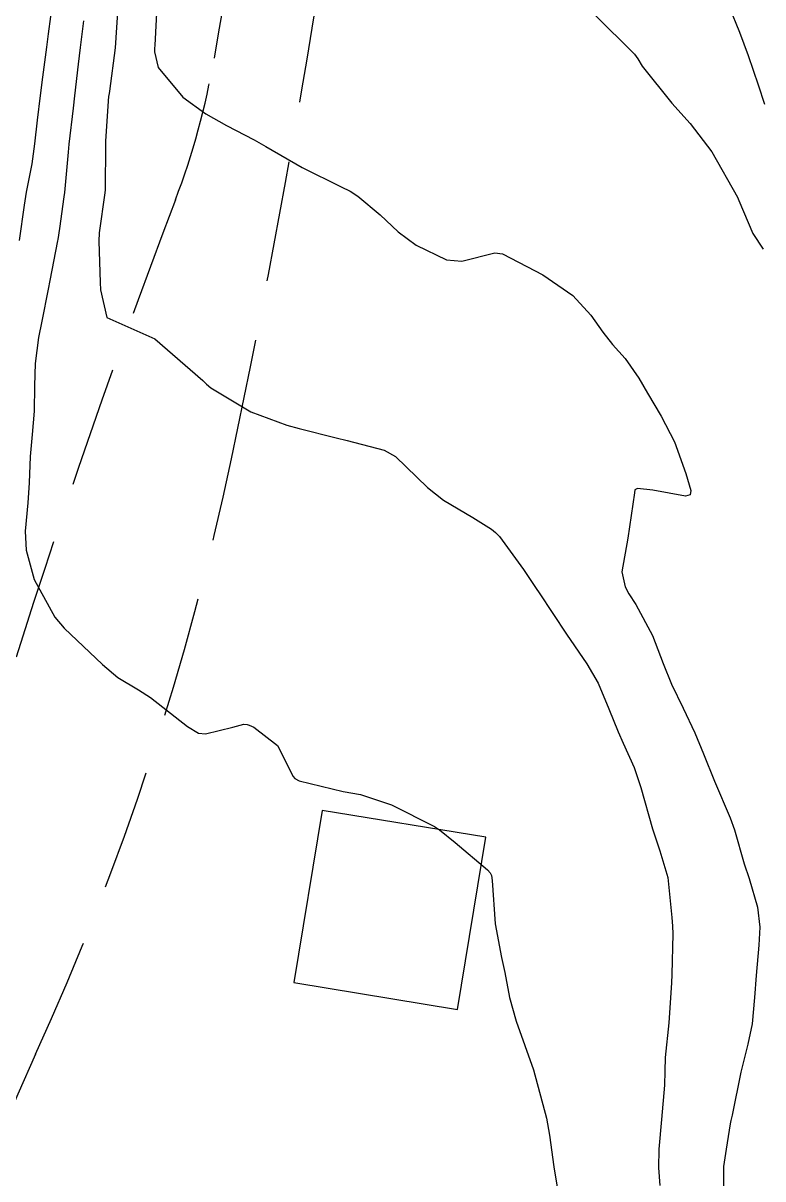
# Model space of a CAD drawing. Header units: metres. Extents: x 298520 to 308411, y 7433745 to 7450750.
# Drawn here: x 301196.58 to 301227.14, y 7443338.12 to 7443385.87 of the extents above; entities that cross this region are included whole.
import ezdxf

# ---------------------------------------------------------------- set-up
doc = ezdxf.new("R2010")
doc.units = ezdxf.units.M
doc.header["$LTSCALE"] = 10
doc.linetypes.add('DASHED', pattern=[0.75, 0.5, -0.25])
for name, color, linetype in [('Curvas de Nivel 1m', 11, 'Continuous'), ('Curvas de Nivel 5m', 15, 'Continuous'), ('Edificações', 30, 'Continuous'), ('Vias Secundárias', 230, 'DASHED')]:
    doc.layers.add(name, color=color, linetype=linetype)

msp = doc.modelspace()

# ---------------------------------------------------------------- linework, layer by layer
at = {"layer": 'Curvas de Nivel 1m', "flags": 128}
for points, elevation in [([(301197.807, 7443386.874), (301197.618, 7443385.429), (301197.544, 7443384.876), (301197.387, 7443383.642), (301197.287, 7443382.879), (301197.156, 7443381.857), (301197.046, 7443380.881), (301196.936, 7443380.056), (301196.714, 7443378.884), (301196.622, 7443378.35), (301196.414, 7443376.887)], 693), ([(301200.5, 7443386.534), (301200.387, 7443384.847), (301200.145, 7443383.061), (301200.117, 7443382.876), (301200.113, 7443382.85), (301199.986, 7443380.989), (301199.981, 7443380.851), (301199.968, 7443378.978), (301199.958, 7443378.851), (301199.724, 7443377.206), (301199.705, 7443376.854), (301199.762, 7443375.147), (301199.78, 7443374.853), (301200.036, 7443373.71), (301202.023, 7443372.82), (301204.006, 7443371.098), (301204.156, 7443370.949), (301204.338, 7443370.797), (301205.988, 7443369.806), (301207.476, 7443369.262), (301207.979, 7443369.128), (301209.508, 7443368.735), (301209.972, 7443368.619), (301211.491, 7443368.23), (301211.966, 7443367.96), (301213.291, 7443366.687), (301213.948, 7443366.163), (301215.164, 7443365.445), (301215.936, 7443364.964), (301216.099, 7443364.822), (301216.254, 7443364.655), (301217.252, 7443363.301), (301217.698, 7443362.633), (301217.78, 7443362.51), (301217.9, 7443362.332), (301219.021, 7443360.619), (301219.865, 7443359.404), (301220.331, 7443358.603), (301220.782, 7443357.536), (301221.159, 7443356.59), (301221.366, 7443356.125), (301221.818, 7443355.114), (301222.008, 7443354.578), (301222.098, 7443354.288), (301222.582, 7443352.578), (301222.877, 7443351.676), (301223.207, 7443350.568), (301223.382, 7443348.921), (301223.401, 7443348.565), (301223.414, 7443348.249), (301223.381, 7443346.565), (301223.371, 7443346.227), (301223.248, 7443344.567), (301223.104, 7443343.136), (301223.09, 7443342.569), (301223.082, 7443341.993), (301222.953, 7443340.57), (301222.846, 7443339.351), (301222.828, 7443338.572), (301222.88, 7443337.845)], 691), ([(301220.187, 7443386.221), (301221.84, 7443384.585), (301221.972, 7443384.394), (301222.158, 7443384.094), (301223.372, 7443382.568), (301224.135, 7443381.723), (301225.027, 7443380.551), (301226.095, 7443378.679), (301226.148, 7443378.539), (301226.728, 7443377.179), (301227.15, 7443376.524)], 689), ([(301225.745, 7443386.544), (301226.177, 7443385.501), (301226.532, 7443384.534), (301226.946, 7443383.323), (301227.206, 7443382.524)], 688), ([(301199.071, 7443385.969), (301198.944, 7443384.862), (301198.851, 7443384.168), (301198.705, 7443382.864), (301198.647, 7443382.355), (301198.474, 7443380.866), (301198.442, 7443380.543), (301198.287, 7443378.868), (301198.268, 7443378.692), (301198.078, 7443377.379), (301198.019, 7443376.925), (301198.006, 7443376.871), (301197.691, 7443375.239), (301197.619, 7443374.874), (301197.35, 7443373.56), (301197.221, 7443372.878), (301197.08, 7443371.812), (301197.049, 7443370.88), (301197.036, 7443369.831), (301196.952, 7443368.88), (301196.874, 7443367.971), (301196.829, 7443366.881), (301196.779, 7443366.047), (301196.666, 7443364.883), (301196.706, 7443364.098), (301197.043, 7443362.879), (301197.888, 7443361.33), (301198.284, 7443360.866), (301199.861, 7443359.375), (301200.499, 7443358.84), (301201.347, 7443358.327), (301201.845, 7443358.01), (301203.371, 7443356.805), (301203.83, 7443356.532), (301204.122, 7443356.505), (301205.238, 7443356.786), (301205.705, 7443356.91), (301205.834, 7443356.896), (301205.921, 7443356.866), (301206.11, 7443356.776), (301207.09, 7443356.025), (301207.74, 7443354.751), (301207.812, 7443354.659), (301207.988, 7443354.57), (301209.804, 7443354.125), (301210.522, 7443354), (301211.796, 7443353.581), (301213.572, 7443352.682), (301213.782, 7443352.546), (301214.432, 7443352.018), (301215.765, 7443350.887), (301215.875, 7443350.769), (301215.927, 7443350.658), (301215.961, 7443350.455), (301216.078, 7443348.655), (301216.337, 7443347.269), (301216.483, 7443346.648), (301216.671, 7443345.614), (301216.951, 7443344.641), (301217.663, 7443342.63), (301218.206, 7443340.624), (301218.331, 7443339.924), (301218.498, 7443338.621), (301218.69, 7443337.531)], 692)]:
    msp.add_lwpolyline(points, dxfattribs=dict(at, elevation=elevation))
at = {"layer": 'Curvas de Nivel 5m', "elevation": 690, "flags": 128}
msp.add_lwpolyline([(301202.124, 7443386.821), (301202.027, 7443384.96), (301202.015, 7443384.822), (301202.015, 7443384.676), (301202.155, 7443384.04), (301203.186, 7443382.81), (301204.136, 7443382.122), (301204.988, 7443381.644), (301206.126, 7443381.053), (301206.613, 7443380.765), (301208.11, 7443379.897), (301209.724, 7443379.108), (301210.096, 7443378.929), (301210.408, 7443378.725), (301211.324, 7443377.95), (301212.078, 7443377.245), (301212.823, 7443376.692), (301214.064, 7443376.095), (301214.703, 7443376.033), (301216.069, 7443376.378), (301216.389, 7443376.334), (301218.055, 7443375.469), (301219.287, 7443374.618), (301220.035, 7443373.81), (301220.522, 7443373.097), (301220.927, 7443372.596), (301221.446, 7443372.018), (301222.009, 7443371.206), (301222.375, 7443370.576), (301222.933, 7443369.626), (301223.491, 7443368.565), (301223.96, 7443367.268), (301224.157, 7443366.558), (301224.132, 7443366.377), (301223.949, 7443366.325), (301222.594, 7443366.574), (301221.954, 7443366.639), (301221.852, 7443366.582), (301221.834, 7443366.464), (301221.558, 7443364.586), (301221.307, 7443363.195), (301221.453, 7443362.587), (301221.608, 7443362.292), (301221.896, 7443361.844), (301222.585, 7443360.573), (301223.016, 7443359.418), (301223.361, 7443358.565), (301223.843, 7443357.562), (301224.325, 7443356.555), (301224.689, 7443355.686), (301225.144, 7443354.547), (301225.79, 7443353.033), (301225.97, 7443352.537), (301226.373, 7443351.135), (301226.576, 7443350.528), (301226.92, 7443349.348), (301227.011, 7443348.521), (301226.976, 7443347.772), (301226.861, 7443346.523), (301226.8, 7443345.62), (301226.703, 7443344.525), (301226.516, 7443343.692), (301226.226, 7443342.532), (301225.865, 7443340.756), (301225.815, 7443340.537), (301225.787, 7443340.391), (301225.625, 7443339.354), (301225.517, 7443338.638), (301225.51, 7443338.541), (301225.518, 7443336.616)], dxfattribs=at)
at = {"layer": 'Edificações'}
msp.add_lwpolyline([(301208.933, 7443353.341), (301207.765, 7443346.228), (301214.525, 7443345.119), (301215.693, 7443352.232)], close=True, dxfattribs=at)
at = {"layer": 'Vias Secundárias'}
for points in [[(301465.55, 7442973.319, 0), (301478.59, 7442967.28, -0.011668)], [(301208.018, 7443401.633, 0.017759), (301204.47, 7443384.422, -0.049189), (301202.873, 7443378.563, 0.017143), (301195.256, 7443356.331, -0.017705), (301189.869, 7443340.665, 0.086277), (301182.48, 7443303.16, -0.03933), (301181.54, 7443293.881), (301186.391, 7443292.83), (301189.281, 7443315.768, -0.075907), (301197.095, 7443343.267, 0.055322), (301205.19, 7443367.874, 0.012562), (301208.937, 7443388.211, -0.047965)]]:
    msp.add_lwpolyline(points, format="xyb", dxfattribs=at)

doc.saveas('drawing.dxf')
